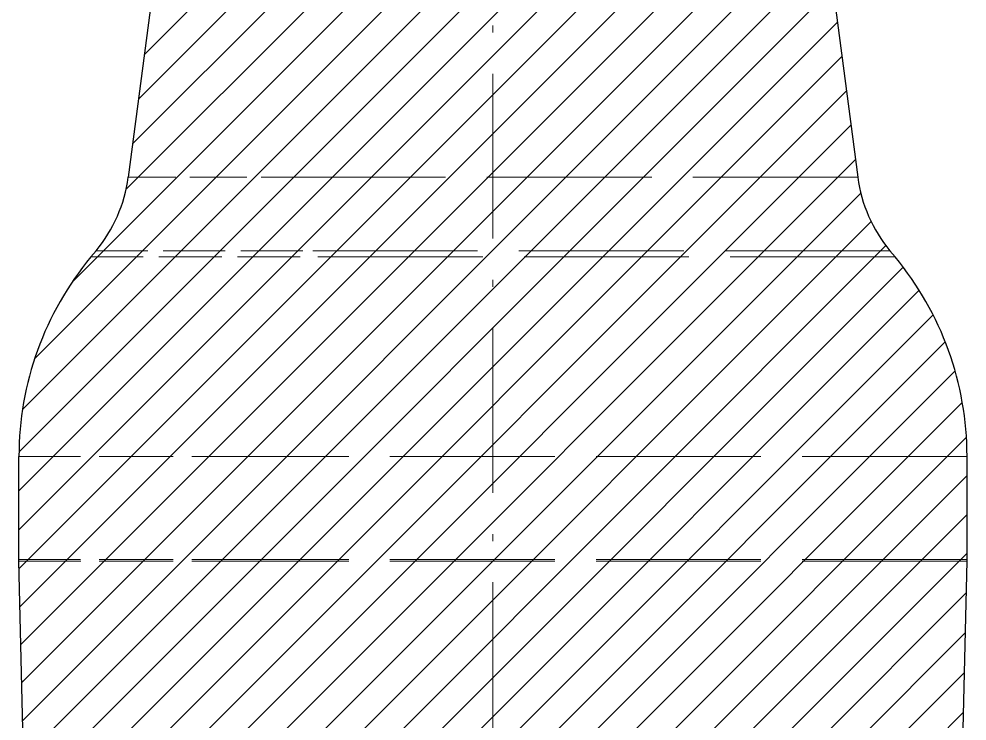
# Model space of a CAD drawing. Extents: x -99 to 297, y 0 to 529.
# Drawn here: x -98.8 to -29.8, y 243.2 to 294.3 of the extents above; entities that cross this region are included whole.
import ezdxf

# ---------------------------------------------------------------- set-up
doc = ezdxf.new("R2010")
doc.units = 0
doc.linetypes.add('DASHDOT', pattern=[18.5, 12, -3, 0.5, -3])
doc.linetypes.add('DASHED', pattern=[15, 12, -3])

msp = doc.modelspace()

# ---------------------------------------------------------------- linework, layer by layer
at = {"color": 7, "linetype": 'DASHDOT', "lineweight": 13}
msp.add_line((-64.337, 111.842), (-64.337, 385.962), dxfattribs=at)
at = {"color": 7, "lineweight": 30}
for p, q in [((-81.287, 355.802), (-90.887, 282.802)), ((-47.387, 355.802), (-37.787, 282.802)), ((-96.437, 151.402), (-98.835, 254.886)), ((-32.237, 151.402), (-29.838, 254.886))]:
    msp.add_line(p, q, dxfattribs=at)
at = {"color": 7, "lineweight": 13}
for p, q in [((-89.711, 291.745), (-44.861, 336.595)), ((-90.139, 288.488), (-44.532, 334.095)), ((-90.567, 285.232), (-44.203, 331.595)), ((-91.039, 281.931), (-43.875, 329.096)), ((-94.966, 275.176), (-43.546, 326.596)), ((-97.687, 269.627), (-43.217, 324.096)), ((-98.578, 265.907), (-42.888, 321.597)), ((-98.831, 262.826), (-42.56, 319.097)), ((-98.837, 259.992), (-42.231, 316.597)), ((-98.837, 257.163), (-41.902, 314.098)), ((-98.823, 254.348), (-41.574, 311.598)), ((-98.759, 251.584), (-41.245, 309.098)), ((-98.695, 248.82), (-40.916, 306.598)), ((-98.631, 246.055), (-40.587, 304.099)), ((-98.567, 243.291), (-40.259, 301.599)), ((-98.503, 240.527), (-39.93, 299.099)), ((-98.438, 237.762), (-39.601, 296.6)), ((-98.374, 234.998), (-39.272, 294.1)), ((-98.31, 232.234), (-38.944, 291.6)), ((-98.246, 229.469), (-38.615, 289.101)), ((-98.182, 226.705), (-38.286, 286.601)), ((-98.118, 223.941), (-37.958, 284.101)), ((-98.054, 221.176), (-37.571, 281.66)), ((-97.99, 218.412), (-36.82, 279.582)), ((-97.926, 215.648), (-35.744, 277.83)), ((-97.862, 212.883), (-34.484, 276.261)), ((-97.798, 210.119), (-33.327, 274.59)), ((-97.734, 207.354), (-32.302, 272.786)), ((-97.67, 204.59), (-31.425, 270.835)), ((-97.605, 201.826), (-30.709, 268.722)), ((-97.541, 199.061), (-30.181, 266.422)), ((-97.477, 196.297), (-29.883, 263.892)), ((-97.413, 193.533), (-29.837, 261.109)), ((-97.349, 190.768), (-29.837, 258.281)), ((-97.285, 188.004), (-29.837, 255.452)), ((-97.221, 185.24), (-29.892, 252.569)), ((-97.157, 182.475), (-29.959, 249.673)), ((-97.093, 179.711), (-30.026, 246.778)), ((-97.029, 176.947), (-30.093, 243.882))]:
    msp.add_line(p, q, dxfattribs=at)
at = {"color": 7, "linetype": 'DASHED', "lineweight": 13, "ltscale": 0.345531}
msp.add_line((-77.065, 282.802), (-90.887, 282.802), dxfattribs=at)
at = {"color": 7, "linetype": 'DASHED', "lineweight": 13}
for p, q in [((-37.787, 282.802), (-77.065, 282.802)), ((-35.453, 277.462), (-78.184, 277.462)), ((-35.075, 277.006), (-78.366, 277.006)), ((-29.837, 262.502), (-80.877, 262.502)), ((-29.837, 255.002), (-80.877, 255.002)), ((-29.838, 254.886), (-80.876, 254.886))]:
    msp.add_line(p, q, dxfattribs=at)
at = {"color": 7, "lineweight": 30, "ltscale": 0.014814}
for p, q in [((-93.22, 277.462), (-93.599, 277.006)), ((-35.453, 277.462), (-35.075, 277.006))]:
    msp.add_line(p, q, dxfattribs=at)
at = {"color": 7, "linetype": 'DASHED', "lineweight": 13, "ltscale": 0.375897}
msp.add_line((-78.184, 277.462), (-93.22, 277.462), dxfattribs=at)
at = {"color": 7, "linetype": 'DASHED', "lineweight": 13, "ltscale": 0.380825}
msp.add_line((-78.366, 277.006), (-93.599, 277.006), dxfattribs=at)
at = {"color": 7, "lineweight": 30, "ltscale": 0.1875}
for p, q in [((-98.837, 255.002), (-98.837, 262.502)), ((-29.837, 255.002), (-29.837, 262.502))]:
    msp.add_line(p, q, dxfattribs=at)
at = {"color": 7, "linetype": 'DASHED', "lineweight": 13, "ltscale": 0.448996}
for p, q in [((-80.877, 262.502), (-98.837, 262.502)), ((-80.877, 255.002), (-98.837, 255.002))]:
    msp.add_line(p, q, dxfattribs=at)
at = {"color": 7, "lineweight": 30, "ltscale": 0.002897}
for p, q in [((-98.835, 254.886), (-98.837, 255.002)), ((-29.838, 254.886), (-29.837, 255.002))]:
    msp.add_line(p, q, dxfattribs=at)
at = {"color": 7, "linetype": 'DASHED', "lineweight": 13, "ltscale": 0.448978}
msp.add_line((-80.876, 254.886), (-98.835, 254.886), dxfattribs=at)
at = {"color": 7, "lineweight": 30}
for centre, radius, start, end in [((-101.297, 284.171), 10.5, 320.28656, 352.50796), ((-27.376, 284.171), 10.5, 187.49204, 219.71345), ((-76.137, 262.502), 22.7, 140.28632, 179.99998), ((-52.537, 262.502), 22.7, 0.00002, 39.71368)]:
    msp.add_arc(centre, radius, start, end, dxfattribs=at)

doc.saveas('drawing.dxf')
